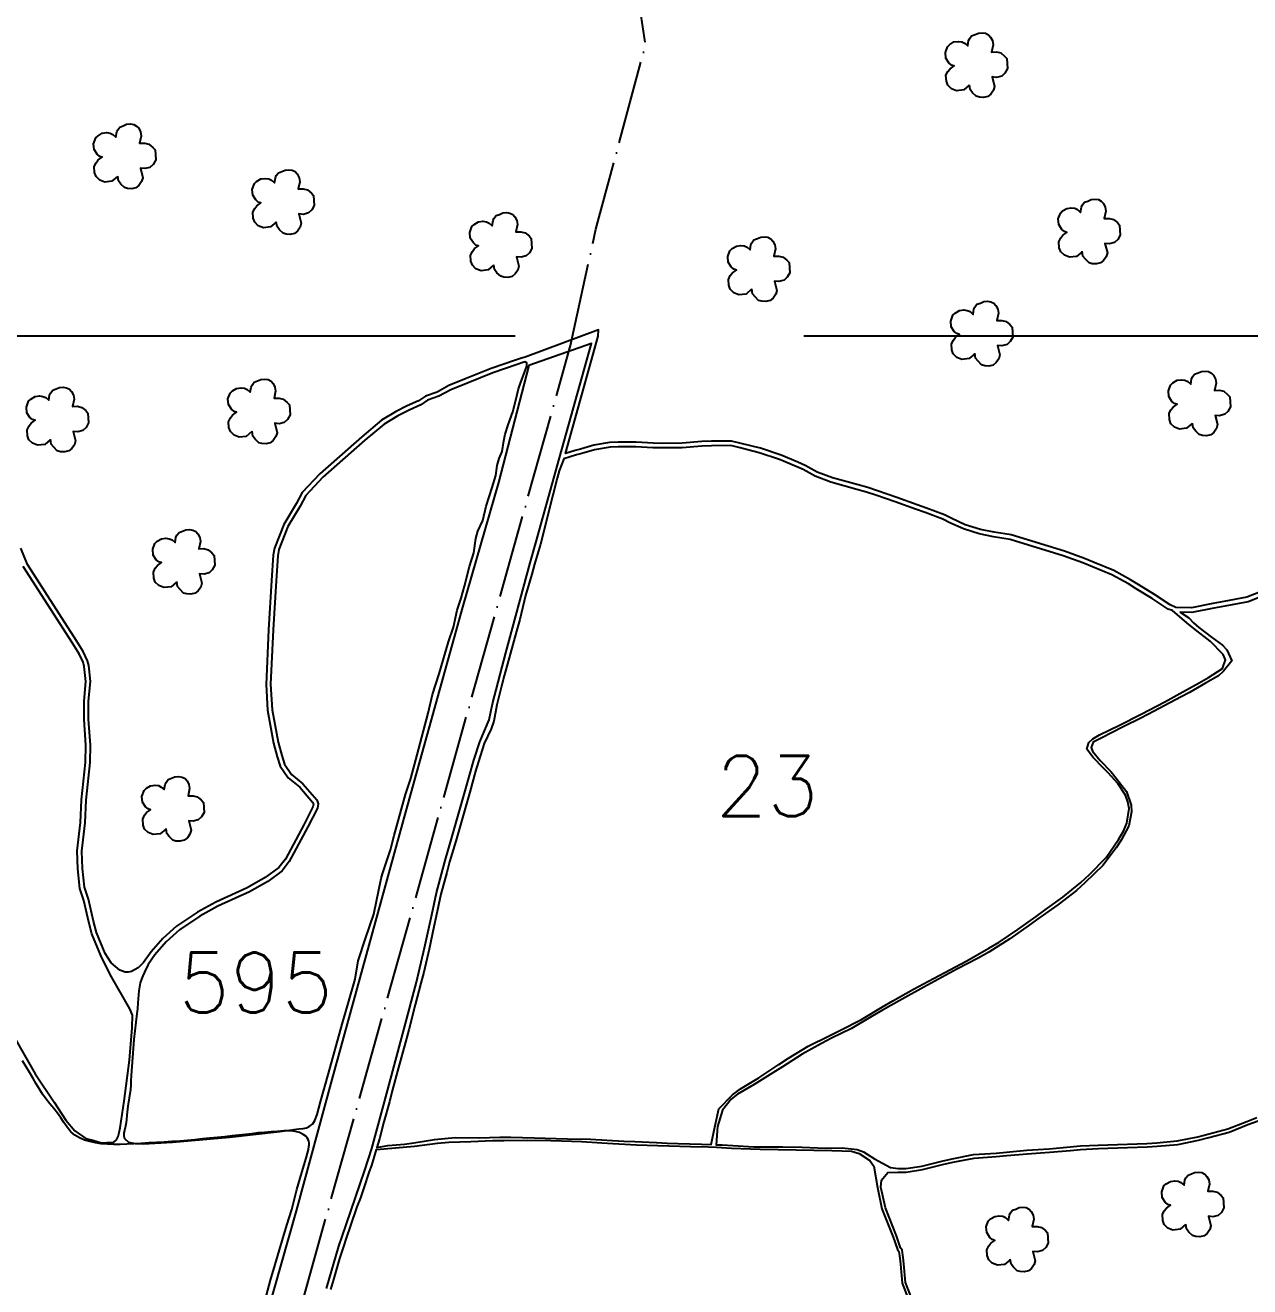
# Model space of a CAD drawing. Extents: x 725464 to 749663, y 7823017 to 7831417.
# Drawn here: x 732908 to 733966, y 7827178 to 7828268 of the extents above; entities that cross this region are included whole.
import ezdxf

# ---------------------------------------------------------------- set-up
doc = ezdxf.new("R2010")
doc.units = 0
doc.header["$MEASUREMENT"] = 0
for name, pattern in [('ACAD_ISO04W100', [30, 24, -3, 0, -3]), ('CONTINUO', [0]), ('LIN0', [0])]:
    doc.linetypes.add(name, pattern=pattern)
doc.layers.add('0114000011', color=1, linetype='Continuous', lineweight=25)
for name, color, linetype in [('0114000011013', 5, 'Continuous'), ('0114000011022', 5, 'Continuous'), ('0114000011023', 5, 'Continuous'), ('0114000011024', 5, 'Continuous'), ('0114000011594', 5, 'Continuous'), ('0114000011595', 5, 'Continuous'), ('MALHA', 8, 'LIN0'), ('REDE_DE_LUZ', 6, 'Continuous'), ('SIMBOLO ARVORE', 118, 'Continuous'), ('TEXTO_NUN_TAL', 7, 'Continuous')]:
    doc.layers.add(name, color=color, linetype=linetype)
doc.styles.add('SIMPLEX', font='simplex', dxfattribs={"height": 0.2})

msp = doc.modelspace()

# ---------------------------------------------------------------- linework, layer by layer
at = {"layer": '0114000011'}
for points in [[(733983.4, 7827781.8), (733963.5, 7827774.1), (733943.6, 7827770.5), (733934, 7827768.6), (733915.6, 7827765), (733902.1, 7827765.3), (733902.1, 7827765.3), (733897.1, 7827767.5), (733883.6, 7827776.4), (733870, 7827784.9), (733863, 7827789), (733848.5, 7827797.1), (733831.5, 7827804.2), (733823, 7827807.6), (733805.9, 7827813.8), (733759.7, 7827827.9), (733745.1, 7827830.2), (733733.2, 7827832.6), (733720, 7827836.8), (733708.4, 7827842.1), (733702.2, 7827845.2), (733686.7, 7827851), (733678.5, 7827854.1), (733661, 7827860.4), (733644.2, 7827866.1), (733635.8, 7827868.8), (733627.4, 7827871.2), (733605.2, 7827877.4), (733592.2, 7827882.2), (733581.8, 7827887.9), (733575.5, 7827890.9), (733561, 7827896.9), (733543.2, 7827902.8), (733526.4, 7827907.1), (733518, 7827909.1), (733500.8, 7827909), (733492.3, 7827908.6), (733475.3, 7827907.2), (733458.2, 7827907.1), (733450.3, 7827907.3), (733435.6, 7827908.2), (733420, 7827908.2), (733412.7, 7827907.7), (733399, 7827905.5), (733387.6, 7827902.2), (733382.9, 7827900.9), (733374.5, 7827898.3), (733402.9, 7827999.7), (733403.2, 7828005.1), (733339.8, 7827981.5), (733336.6, 7827980.7), (733331.4, 7827979), (733310.4, 7827971.7), (733288.9, 7827963.1), (733273.9, 7827957), (733263.6, 7827951.4), (733253.5, 7827948), (733247.6, 7827943.8), (733237.8, 7827939.5), (733227.7, 7827934.4), (733215.6, 7827927), (733198.6, 7827912.7), (733162.2, 7827880.7), (733147, 7827864.5), (733141.9, 7827854.9), (733131.1, 7827836.9), (733123.1, 7827816.4), (733122, 7827810.5), (733120.5, 7827788.5), (733118, 7827746), (733115.8, 7827698.8), (733117.2, 7827676.4), (733122.4, 7827648), (733125.5, 7827636.3), (733128, 7827628), (733134.8, 7827618.1), (733144.9, 7827609.9), (733156.1, 7827597.1), (733156.7, 7827595.3), (733156.3, 7827593.1), (733148.4, 7827577.5), (733132.5, 7827547.8), (733127, 7827540.5), (733115.1, 7827531.8), (733099.6, 7827523.1), (733072.4, 7827510.6), (733056.5, 7827501.9), (733038.5, 7827489.8), (733026.7, 7827479.1), (733016.4, 7827467.6), (733009.8, 7827458.5), (733005.2, 7827453.9), (732999.5, 7827450.7), (732996.6, 7827450.2), (732994.1, 7827450.2), (732989.6, 7827451.8), (732982.1, 7827458.2), (732976.8, 7827466.2), (732969.2, 7827484.5), (732966.7, 7827494.2), (732962.3, 7827513.2), (732958.8, 7827523.4), (732957.1, 7827539.8), (732956.5, 7827554.7), (732959.5, 7827579.1), (732960.3, 7827598.8), (732963.8, 7827631.2), (732964.1, 7827646.3), (732962.5, 7827668.7), (732962.5, 7827684.2), (732964.2, 7827701.4), (732962.6, 7827715), (732961.6, 7827719.2), (732957.9, 7827727.1), (732952, 7827736.4), (732909.6, 7827802.4), (732904, 7827816.4)], [(733673.5, 7827168.7), (733668.5, 7827182), (733667.1, 7827197.9), (733666.5, 7827203.4), (733665.5, 7827209.7), (733664.1, 7827211.7), (733660.6, 7827222.3), (733651, 7827246.5), (733647.2, 7827264.3), (733647.7, 7827270.4), (733653.2, 7827277), (733661.9, 7827277.3), (733669, 7827277.3), (733683.2, 7827279.4), (733700.5, 7827283.9), (733709.4, 7827285.9), (733727.7, 7827289.4), (733746.9, 7827290.8), (733756.1, 7827291.6), (733773.6, 7827293.2), (733792.8, 7827294.4), (733810.9, 7827296), (733819.8, 7827296.9), (733835.2, 7827297.6), (733843.3, 7827297.9), (733877.2, 7827299.1), (733885.9, 7827299.7), (733903.8, 7827301.2), (733921.6, 7827305), (733930.5, 7827307.1), (733948.1, 7827311.9), (733964.4, 7827318.3), (733973.2, 7827321.7)]]:
    msp.add_lwpolyline(points, dxfattribs=at)
at = {"layer": '0114000011013'}
msp.add_lwpolyline([(733116.2, 7827170.8), (733119.8, 7827184), (733123.6, 7827197.4), (733129.8, 7827217.8), (733133.9, 7827231.4), (733138.1, 7827244.9), (733142.5, 7827262.2), (733146.7, 7827277), (733150.5, 7827289.3), (733151.6, 7827293.6), (733152.4, 7827296.8), (733152.8, 7827299.3), (733153.1, 7827300.9), (733153.1, 7827302.4), (733152.9, 7827304), (733152.3, 7827305.5), (733151.4, 7827306.9), (733150.1, 7827308.3), (733147.9, 7827309.9), (733144.8, 7827311.4), (733141.1, 7827312.5), (733136.9, 7827313), (733131.6, 7827312.9), (733125.8, 7827312.5), (733120.1, 7827312.1), (733114.5, 7827311.5), (733109.1, 7827311.1), (733103.6, 7827310.4), (733098, 7827309.9), (733092.4, 7827309.3), (733086.4, 7827308.6), (733080.2, 7827307.9), (733073.8, 7827307.3), (733067.3, 7827306.7), (733060.8, 7827306), (733054.3, 7827305.2), (733047.8, 7827304.6), (733041.3, 7827304.1), (733034.7, 7827303.7), (733027.9, 7827303.2), (733021.2, 7827302.8), (733014.5, 7827302.5), (733008, 7827302), (733001.7, 7827301.6), (732995.6, 7827301.4), (732989.7, 7827301.1), (732984.1, 7827301.1), (732978.8, 7827301.4), (732973.4, 7827301.8), (732968.3, 7827302.7), (732963.6, 7827303.7), (732959, 7827305), (732954.6, 7827306.9), (732950.7, 7827309.3), (732947.1, 7827312.2), (732943.9, 7827316), (732941, 7827320.2), (732938.4, 7827324.2), (732935.7, 7827328.2), (732932.5, 7827332.2), (732929, 7827336.2), (732925.7, 7827340.4), (732922.7, 7827344.7), (732919.9, 7827349.1), (732917.1, 7827353.5), (732914.5, 7827358.3), (732911.6, 7827363.2), (732908.5, 7827368.2), (732905.4, 7827373.4)], dxfattribs=at)
at = {"layer": '0114000011022', "flags": 128}
msp.add_lwpolyline([(733984.9, 7827778.1), (733964.6, 7827770.2), (733944.4, 7827766.5), (733934.8, 7827764.7), (733916, 7827761), (733905.9, 7827761.2), (733913.4, 7827756.2), (733917.3, 7827752), (733922, 7827747.9), (733932.8, 7827739.7), (733942.5, 7827732.7), (733946, 7827728.6), (733950.4, 7827719.2), (733943.3, 7827710.2), (733938.8, 7827706.3), (733927.8, 7827699.7), (733913.9, 7827691.8), (733906.6, 7827687.9), (733877.8, 7827672.8), (733871.1, 7827669.3), (733857.7, 7827662.6), (733845.3, 7827656.3), (733839.9, 7827653.5), (733830.5, 7827648.9), (733828.8, 7827644.1), (733830.1, 7827641), (733836.7, 7827633.1), (733846.1, 7827623.2), (733850.6, 7827617.8), (733859.4, 7827606.1), (733863.3, 7827594.5), (733863.7, 7827588.6), (733861.5, 7827576.6), (733854.9, 7827564.2), (733850.4, 7827557.4), (733839, 7827542.3), (733823.8, 7827527.6), (733816.1, 7827520.8), (733800.2, 7827508.4), (733783.6, 7827496.7), (733775.3, 7827490.8), (733758.7, 7827478.9), (733740.3, 7827467.4), (733731.1, 7827462.1), (733712.8, 7827452.6), (733693.7, 7827442.4), (733684.2, 7827437.2), (733665.5, 7827426.7), (733648.5, 7827417.1), (733639.7, 7827412), (733621.9, 7827401.4), (733604.4, 7827392.9), (733595.8, 7827388.4), (733579.1, 7827379.1), (733562.1, 7827368.2), (733553.8, 7827363), (733537.6, 7827353), (733523.3, 7827344.6), (733517.9, 7827340.2), (733510.3, 7827330.9), (733506.1, 7827316.7), (733504.7, 7827301), (733510, 7827300.8), (733519.1, 7827300.4), (733537.5, 7827299.2), (733554.1, 7827299.2), (733562.4, 7827299.1), (733579, 7827298.7), (733592.7, 7827298.2), (733599.6, 7827298.1), (733613.6, 7827298.2), (733626.6, 7827296.8), (733632.2, 7827294.9), (733641.6, 7827288.8), (733655.6, 7827281.3), (733662.1, 7827280.3), (733668.8, 7827280.3), (733682.6, 7827282.3), (733699.8, 7827286.8), (733708.8, 7827288.9), (733727.3, 7827292.4), (733746.7, 7827293.8), (733755.8, 7827294.6), (733773.4, 7827296.2), (733792.6, 7827297.4), (733810.7, 7827299), (733819.6, 7827299.9), (733835, 7827300.6), (733843.2, 7827300.9), (733877, 7827302.1), (733885.6, 7827302.6), (733903.3, 7827304.2), (733921, 7827307.9), (733929.7, 7827310), (733947.1, 7827314.8), (733963.3, 7827321.1), (733972.1, 7827324.5)], dxfattribs=at)
at = {"layer": '0114000011023'}
msp.add_lwpolyline([(733384.2, 7827897.1), (733373.2, 7827893.7), (733369.2, 7827883.2), (733367.3, 7827876.9), (733363.7, 7827862.3), (733353, 7827820), (733347.9, 7827802.8), (733345.4, 7827793.9), (733340.1, 7827775.5), (733335, 7827755), (733332.3, 7827744.9), (733326.9, 7827725), (733321.5, 7827706.2), (733319.2, 7827697.3), (733315.4, 7827681), (733312.6, 7827666.9), (733310.4, 7827660.3), (733304.3, 7827647.7), (733299.4, 7827632.2), (733296.9, 7827623.8), (733291.8, 7827605.7), (733279.8, 7827563.2), (733274.5, 7827545.4), (733272, 7827536.3), (733266.9, 7827517.5), (733262.9, 7827498.6), (733260.9, 7827489.2), (733256.7, 7827470.1), (733252.1, 7827450.2), (733249.6, 7827440.5), (733244.6, 7827421.8), (733239.1, 7827400.3), (733236.2, 7827389.5), (733230.2, 7827367.8), (733224.9, 7827347.5), (733222.4, 7827338.1), (733217.5, 7827320.8), (733213.9, 7827306.1), (733211.7, 7827298.6), (733221.2, 7827300.2), (733235.5, 7827301.4), (733243.6, 7827302.5), (733261.5, 7827305.5), (733279.2, 7827307.2), (733299.9, 7827306.9), (733317.8, 7827307.4), (733327.3, 7827307.4), (733347.6, 7827306.9), (733366.5, 7827306.4), (733376.2, 7827306.1), (733396.1, 7827305.7), (733415.3, 7827304.6), (733424.9, 7827304.1), (733434.4, 7827303.8), (733453.2, 7827302.9), (733462.5, 7827302.4), (733472.1, 7827302), (733492, 7827301.5), (733500.6, 7827301.2), (733503.9, 7827317.6), (733507.1, 7827332), (733519, 7827344), (733525.9, 7827349.3), (733541.6, 7827358.8), (733558.9, 7827370.4), (733567.4, 7827375.9), (733584.2, 7827386.1), (733602.6, 7827395.2), (733611.8, 7827399.8), (733630.3, 7827409.3), (733648.5, 7827420), (733657.5, 7827425.2), (733675.2, 7827435.4), (733692.5, 7827444.6), (733721.4, 7827460), (733740.5, 7827470.7), (733749.3, 7827476.1), (733765.5, 7827486.9), (733781.3, 7827498.3), (733789.1, 7827503.9), (733804.5, 7827514.9), (733820, 7827527.7), (733827.5, 7827534.6), (733841.8, 7827549.1), (733852.5, 7827564.7), (733856.7, 7827572), (733859.6, 7827578.8), (733861.6, 7827591.5), (733860.6, 7827597.4), (733858.5, 7827603), (733851.8, 7827613.2), (733843.6, 7827622.3), (733839.3, 7827626.7), (733830.6, 7827635.6), (733825.1, 7827642.9), (733826.8, 7827648.5), (733830.2, 7827651.7), (733836.2, 7827655.3), (733853.4, 7827663.6), (733872.2, 7827673), (733892.5, 7827683.8), (733902.9, 7827689.4), (733922.3, 7827700.1), (733930.2, 7827704.7), (733942.3, 7827712.6), (733945, 7827719.9), (733942.9, 7827724.7), (733931.7, 7827736.2), (733917.7, 7827747.2), (733911.5, 7827752.1), (733899.2, 7827762.5), (733895.3, 7827763.9), (733881.5, 7827773), (733867.9, 7827781.5), (733861, 7827785.6), (733846.8, 7827793.5), (733830, 7827800.5), (733821.6, 7827803.8), (733804.6, 7827810), (733758.8, 7827824), (733744.4, 7827826.3), (733732.2, 7827828.8), (733718.6, 7827833.1), (733706.7, 7827838.5), (733700.6, 7827841.5), (733685.3, 7827847.3), (733677.1, 7827850.3), (733659.6, 7827856.6), (733642.9, 7827862.3), (733634.6, 7827864.9), (733626.3, 7827867.3), (733604, 7827873.6), (733590.5, 7827878.6), (733580, 7827884.4), (733573.9, 7827887.2), (733559.6, 7827893.2), (733542.1, 7827899), (733525.5, 7827903.3), (733517.6, 7827905.1), (733500.9, 7827905), (733492.5, 7827904.6), (733475.4, 7827903.2), (733458.1, 7827903.1), (733450.1, 7827903.3), (733435.4, 7827904.2), (733420.1, 7827904.2), (733413.1, 7827903.7), (733399.8, 7827901.6), (733388.6, 7827898.4), (733385.4, 7827897.6)], close=True, dxfattribs=at)
at = {"layer": '0114000011024', "flags": 128}
msp.add_lwpolyline([(733171.8, 7827175.7), (733174.3, 7827184.6), (733179.7, 7827202.7), (733182.7, 7827212), (733185.7, 7827221.2), (733188.8, 7827230.3), (733194.7, 7827247.2), (733197.6, 7827255.1), (733200.2, 7827262.7), (733205.1, 7827277.7), (733207.2, 7827283), (733211.2, 7827296.7), (733244.2, 7827299.8), (733264, 7827302.3), (733273.7, 7827303.1), (733292.8, 7827303.7), (733311.5, 7827304.5), (733321.3, 7827304.7), (733341.5, 7827304.9), (733361.8, 7827304.5), (733371.1, 7827304.2), (733388.4, 7827303.7), (733406, 7827302.5), (733415.6, 7827301.9), (733436.1, 7827301), (733454.4, 7827300.3), (733463.8, 7827300), (733482.7, 7827299.4), (733498.1, 7827299.2), (733505.2, 7827298.9), (733518, 7827298.1), (733534.6, 7827297.3), (733542.7, 7827297), (733558.5, 7827296.7), (733604.7, 7827295.9), (733621.9, 7827295.3), (733628.5, 7827293.5), (733637.7, 7827287.2), (733641.2, 7827282.3), (733644.2, 7827264), (733648.1, 7827245.6), (733657.8, 7827221.2), (733661.4, 7827210.4), (733662.6, 7827208.6), (733663.5, 7827203), (733664.1, 7827197.6), (733665.6, 7827181.3), (733670.7, 7827167.7)], dxfattribs=at)
at = {"layer": '0114000011594'}
msp.add_lwpolyline([(732888.3, 7827411.1), (732916.4, 7827362.2), (732932.7, 7827337.6), (732942.7, 7827322.2), (732950.5, 7827313.1), (732960.2, 7827306.3), (732966, 7827304.8), (732973.5, 7827302.7), (732978.1, 7827302.8), (732984.4, 7827303.3), (732986.7, 7827305.2), (732988, 7827308), (732988.9, 7827311.6), (732989.8, 7827315.6), (732993.1, 7827338.6), (732997.8, 7827374), (733000.2, 7827402), (733000.5, 7827412.8), (732998.2, 7827418.4), (732981.1, 7827448.2), (732973.1, 7827464.5), (732965.4, 7827483.3), (732962.8, 7827493.2), (732958.4, 7827512.1), (732954.9, 7827522.5), (732953.1, 7827539.5), (732952.5, 7827554.9), (732955.5, 7827579.4), (732956.3, 7827599.1), (732959.8, 7827631.4), (732960.1, 7827646.2), (732958.5, 7827668.5), (732958.5, 7827684.4), (732960.2, 7827701.4), (732958.6, 7827714.3), (732957.8, 7827717.9), (732954.4, 7827725.2), (732948.7, 7827734.3), (732906, 7827800.6)], dxfattribs=at)
at = {"layer": '0114000011595'}
msp.add_lwpolyline([(732993.8, 7827314.5), (732993, 7827311.1), (732992.9, 7827308.6), (732993.5, 7827306.3), (732996.9, 7827303.2), (732999.8, 7827302.7), (733002.7, 7827302.1), (733009.7, 7827301.6), (733035.1, 7827303.2), (733084.3, 7827307.4), (733127.6, 7827312.3), (733140.2, 7827314.1), (733144.2, 7827314.6), (733147.9, 7827314.9), (733150.7, 7827315.5), (733153, 7827316.8), (733156.3, 7827319), (733158.1, 7827321.8), (733160, 7827327), (733162.8, 7827338), (733169.8, 7827362.6), (733181.5, 7827405.1), (733186.7, 7827423.1), (733192.9, 7827443.9), (733195.5, 7827460), (733201.8, 7827479.3), (733209, 7827500.1), (733215.2, 7827531), (733216.4, 7827535.1), (733223.4, 7827555.9), (733226.6, 7827568.3), (733236.2, 7827603.5), (733240.8, 7827617.4), (733246.4, 7827638), (733255.9, 7827673.9), (733259.6, 7827690), (733265.5, 7827707.8), (733270.9, 7827726.6), (733273.4, 7827735.5), (733277.7, 7827748.3), (733281, 7827762.9), (733284.3, 7827773.4), (733287.3, 7827783.6), (733291.7, 7827800.6), (733295.5, 7827812.4), (733297.1, 7827824.8), (733298.7, 7827831.3), (733303.3, 7827840.4), (733305.9, 7827852.8), (733311.2, 7827868.9), (733314.5, 7827879.4), (733315.5, 7827887.9), (733317.2, 7827894), (733319.9, 7827900.1), (733321.3, 7827909.3), (733322.6, 7827915), (733325, 7827923.1), (733329.1, 7827934.3), (733331.6, 7827944.3), (733333.9, 7827954.3), (733335.6, 7827959.2), (733341.1, 7827973.9), (733341.1, 7827976.8), (733339.6, 7827977.4), (733337.7, 7827976.9), (733332.7, 7827975.2), (733311.8, 7827968), (733290.4, 7827959.4), (733275.6, 7827953.3), (733265.2, 7827947.8), (733255.4, 7827944.4), (733249.6, 7827940.3), (733239.5, 7827935.9), (733229.7, 7827930.9), (733218, 7827923.7), (733201.2, 7827909.7), (733165, 7827877.8), (733150.3, 7827862.1), (733145.4, 7827852.9), (733134.7, 7827835.2), (733127, 7827815.3), (733125.9, 7827810), (733124.5, 7827788.2), (733121.9, 7827745.8), (733119.8, 7827698.9), (733121.2, 7827676.9), (733126.3, 7827648.9), (733129.4, 7827637.4), (733131.7, 7827629.7), (733137.7, 7827620.8), (733147.7, 7827612.8), (733159.6, 7827599.1), (733160.8, 7827595.7), (733160.2, 7827591.9), (733151.9, 7827575.7), (733135.8, 7827545.7), (733129.8, 7827537.6), (733117.3, 7827528.4), (733101.4, 7827519.5), (733074.2, 7827507.1), (733058.6, 7827498.5), (733040.9, 7827486.6), (733029.5, 7827476.3), (733019.6, 7827465.1), (733014, 7827456.7), (733010.7, 7827450), (733009.4, 7827446.9), (733008.1, 7827444), (733007, 7827440.9), (733005.8, 7827434), (733005.1, 7827423.5), (733004.6, 7827418.5), (733004.2, 7827414.5), (733001.7, 7827391.8), (732999.2, 7827360.7), (732998.9, 7827356.2), (732998.9, 7827352.5), (732998.8, 7827348.7), (732997.6, 7827341.4), (732996.4, 7827334.4), (732995.6, 7827326.5), (732995.2, 7827322.4), (732994.7, 7827318.3)], close=True, dxfattribs=at)
at = {"layer": 'MALHA', "color": 8}
for p, q in [((732835, 7828000), (733331.2, 7828000)), ((733580.5, 7828000), (734068.9, 7828000))]:
    msp.add_line(p, q, dxfattribs=at)
at = {"layer": 'REDE_DE_LUZ', "linetype": 'ACAD_ISO04W100', "ltscale": 3, "flags": 128}
for points in [[(733378.9, 7827991.7), (733400.9, 7828092.1), (733443.9, 7828251.8), (733417.8, 7828418), (733392.7, 7828577.7), (733288.8, 7829250.8)], [(733050.6, 7826820.3), (733378.9, 7827991.7)]]:
    msp.add_lwpolyline(points, dxfattribs=at)
at = {"layer": 'REDE_DE_LUZ'}
msp.add_lwpolyline([(733168, 7827176.8), (733178.8, 7827213.2), (733185, 7827231.6), (733201.3, 7827279), (733207.3, 7827297.8), (733221.1, 7827348.6), (733235.3, 7827401.3), (733245.8, 7827441.5), (733252.8, 7827471), (733259, 7827499.5), (733263, 7827518.5), (733270.7, 7827546.5), (733275.9, 7827564.4), (733287.9, 7827606.7), (733295.5, 7827633.4), (733300.5, 7827649.1), (733308.7, 7827668.1), (733311.5, 7827681.9), (733323, 7827726.1), (733344.1, 7827803.9), (733349.1, 7827821.1), (733369.4, 7827894.7), (733397, 7827993.3), (733342.9, 7827974.3), (733316.7, 7827873.2), (733285.6, 7827765.5), (733236.6, 7827589.5), (733172.6, 7827357.4), (733141.9, 7827243.8), (733096.7, 7827084.4)], dxfattribs=at)
at = {"layer": 'SIMBOLO ARVORE', "linetype": 'CONTINUO'}
for points in [[(733723.5, 7828216.5, 0), (733718.7, 7828212.5, 0), (733712.5, 7828211.8, 0), (733708.2, 7828213.5, 0), (733705.1, 7828216.5, 0), (733703.8, 7828220, 0), (733703.4, 7828225.2, 0), (733705.1, 7828228.4, 0), (733706.9, 7828230.9, 0), (733710.4, 7828233.3, 0), (733708.2, 7828234, 0), (733705.9, 7828235.8, 0), (733703.3, 7828239.9, 0), (733702.9, 7828244.8, 0), (733704.7, 7828249.9, 0), (733706.7, 7828251.8, 0), (733710.3, 7828254, 0), (733714.1, 7828254.5, 0), (733717.2, 7828254, 0), (733719.5, 7828252.9, 0), (733722.2, 7828250.6, 0), (733723, 7828255.1, 0), (733723.6, 7828256.8, 0), (733725.6, 7828259.3, 0), (733728.5, 7828260.4, 0), (733731.4, 7828261.7, 0), (733734.6, 7828262, 0), (733737.6, 7828261.5, 0), (733740.1, 7828260.2, 0), (733741.9, 7828258.2, 0), (733743.5, 7828255.1, 0), (733744.1, 7828251.6, 0), (733742.7, 7828245.3, 0), (733747, 7828245.4, 0), (733750.7, 7828244.5, 0), (733754.1, 7828241.8, 0), (733756, 7828239.6, 0), (733756.5, 7828231, 0), (733754.4, 7828227.1, 0), (733751.6, 7828224.5, 0), (733747.2, 7828223.4, 0), (733743.3, 7828223.7, 0), (733745.4, 7828215.6, 0), (733744.4, 7828212.2, 0), (733742.1, 7828208.9, 0), (733739.5, 7828206.9, 0), (733735.9, 7828206, 0), (733732.3, 7828206.2, 0), (733729.5, 7828207, 0), (733726.4, 7828210, 0), (733724.3, 7828212.8, 0), (733723.7, 7828217, 0)], [(732987.5, 7828137.6, 0), (732982.6, 7828133.6, 0), (732976.5, 7828132.9, 0), (732972.1, 7828134.6, 0), (732969, 7828137.6, 0), (732967.7, 7828141.1, 0), (732967.4, 7828146.3, 0), (732969, 7828149.6, 0), (732970.8, 7828152, 0), (732974.3, 7828154.4, 0), (732972.1, 7828155.1, 0), (732969.9, 7828156.9, 0), (732967.3, 7828161, 0), (732966.8, 7828165.9, 0), (732968.7, 7828171, 0), (732970.7, 7828172.9, 0), (732974.3, 7828175.1, 0), (732978.1, 7828175.6, 0), (732981.1, 7828175.1, 0), (732983.5, 7828174, 0), (732986.1, 7828171.7, 0), (732986.9, 7828176.2, 0), (732987.6, 7828177.9, 0), (732989.5, 7828180.4, 0), (732992.4, 7828181.5, 0), (732995.3, 7828182.8, 0), (732998.5, 7828183.1, 0), (733001.5, 7828182.6, 0), (733004, 7828181.3, 0), (733005.8, 7828179.4, 0), (733007.4, 7828176.2, 0), (733008, 7828172.7, 0), (733006.6, 7828166.4, 0), (733011, 7828166.5, 0), (733014.6, 7828165.6, 0), (733018, 7828162.9, 0), (733019.9, 7828160.7, 0), (733020.5, 7828152.1, 0), (733018.3, 7828148.2, 0), (733015.5, 7828145.6, 0), (733011.1, 7828144.5, 0), (733007.2, 7828144.8, 0), (733009.3, 7828136.7, 0), (733008.3, 7828133.3, 0), (733006, 7828130, 0), (733003.4, 7828128, 0), (732999.8, 7828127.1, 0), (732996.2, 7828127.3, 0), (732993.5, 7828128.1, 0), (732990.4, 7828131.1, 0), (732988.3, 7828133.9, 0), (732987.6, 7828138.1, 0)], [(733124.5, 7828098.2, 0), (733119.6, 7828094.1, 0), (733113.5, 7828093.4, 0), (733109.1, 7828095.1, 0), (733106, 7828098.2, 0), (733104.7, 7828101.7, 0), (733104.4, 7828106.8, 0), (733106, 7828110.1, 0), (733107.8, 7828112.5, 0), (733111.3, 7828114.9, 0), (733109.1, 7828115.6, 0), (733106.9, 7828117.5, 0), (733104.3, 7828121.6, 0), (733103.8, 7828126.5, 0), (733105.7, 7828131.6, 0), (733107.7, 7828133.4, 0), (733111.3, 7828135.6, 0), (733115.1, 7828136.1, 0), (733118.1, 7828135.7, 0), (733120.5, 7828134.6, 0), (733123.1, 7828132.2, 0), (733123.9, 7828136.7, 0), (733124.6, 7828138.5, 0), (733126.5, 7828141, 0), (733129.4, 7828142.1, 0), (733132.3, 7828143.3, 0), (733135.5, 7828143.6, 0), (733138.5, 7828143.2, 0), (733141, 7828141.9, 0), (733142.8, 7828139.9, 0), (733144.4, 7828136.7, 0), (733145, 7828133.2, 0), (733143.6, 7828127, 0), (733148, 7828127, 0), (733151.6, 7828126.1, 0), (733155, 7828123.4, 0), (733156.9, 7828121.3, 0), (733157.4, 7828112.6, 0), (733155.3, 7828108.8, 0), (733152.5, 7828106.2, 0), (733148.1, 7828105, 0), (733144.2, 7828105.4, 0), (733146.3, 7828097.3, 0), (733145.3, 7828093.9, 0), (733143, 7828090.6, 0), (733140.4, 7828088.5, 0), (733136.8, 7828087.6, 0), (733133.2, 7828087.9, 0), (733130.5, 7828088.6, 0), (733127.4, 7828091.7, 0), (733125.3, 7828094.4, 0), (733124.6, 7828098.6, 0)], [(733821.1, 7828072.7, 0), (733816.2, 7828068.6, 0), (733810.1, 7828067.9, 0), (733805.7, 7828069.6, 0), (733802.6, 7828072.7, 0), (733801.3, 7828076.2, 0), (733801, 7828081.3, 0), (733802.6, 7828084.6, 0), (733804.4, 7828087, 0), (733807.9, 7828089.4, 0), (733805.7, 7828090.1, 0), (733803.5, 7828091.9, 0), (733800.9, 7828096.1, 0), (733800.4, 7828101, 0), (733802.3, 7828106.1, 0), (733804.2, 7828107.9, 0), (733807.9, 7828110.1, 0), (733811.6, 7828110.6, 0), (733814.7, 7828110.2, 0), (733817.1, 7828109.1, 0), (733819.7, 7828106.7, 0), (733820.5, 7828111.2, 0), (733821.1, 7828113, 0), (733823.1, 7828115.5, 0), (733826, 7828116.5, 0), (733828.9, 7828117.8, 0), (733832.1, 7828118.1, 0), (733835.1, 7828117.7, 0), (733837.6, 7828116.4, 0), (733839.4, 7828114.4, 0), (733841, 7828111.2, 0), (733841.6, 7828107.7, 0), (733840.2, 7828101.4, 0), (733844.6, 7828101.5, 0), (733848.2, 7828100.6, 0), (733851.6, 7828097.9, 0), (733853.5, 7828095.7, 0), (733854, 7828087.1, 0), (733851.9, 7828083.2, 0), (733849.1, 7828080.7, 0), (733844.7, 7828079.5, 0), (733840.8, 7828079.8, 0), (733842.9, 7828071.8, 0), (733841.9, 7828068.3, 0), (733839.6, 7828065.1, 0), (733837, 7828063, 0), (733833.4, 7828062.1, 0), (733829.8, 7828062.3, 0), (733827.1, 7828063.1, 0), (733824, 7828066.2, 0), (733821.8, 7828068.9, 0), (733821.2, 7828073.1, 0)], [(733312.5, 7828061.1, 0), (733307.7, 7828057, 0), (733301.6, 7828056.3, 0), (733297.2, 7828058, 0), (733294.1, 7828061.1, 0), (733292.8, 7828064.5, 0), (733292.4, 7828069.7, 0), (733294.1, 7828073, 0), (733295.9, 7828075.4, 0), (733299.4, 7828077.8, 0), (733297.2, 7828078.5, 0), (733295, 7828080.3, 0), (733292.3, 7828084.4, 0), (733291.9, 7828089.3, 0), (733293.8, 7828094.4, 0), (733295.7, 7828096.3, 0), (733299.3, 7828098.5, 0), (733303.1, 7828099, 0), (733306.2, 7828098.6, 0), (733308.6, 7828097.4, 0), (733311.2, 7828095.1, 0), (733312, 7828099.6, 0), (733312.6, 7828101.4, 0), (733314.6, 7828103.9, 0), (733317.5, 7828104.9, 0), (733320.4, 7828106.2, 0), (733323.6, 7828106.5, 0), (733326.6, 7828106.1, 0), (733329.1, 7828104.8, 0), (733330.9, 7828102.8, 0), (733332.5, 7828099.6, 0), (733333.1, 7828096.1, 0), (733331.7, 7828089.8, 0), (733336.1, 7828089.9, 0), (733339.7, 7828089, 0), (733343.1, 7828086.3, 0), (733345, 7828084.1, 0), (733345.5, 7828075.5, 0), (733343.4, 7828071.6, 0), (733340.6, 7828069.1, 0), (733336.2, 7828067.9, 0), (733332.3, 7828068.2, 0), (733334.4, 7828060.2, 0), (733333.4, 7828056.7, 0), (733331.1, 7828053.5, 0), (733328.5, 7828051.4, 0), (733324.9, 7828050.5, 0), (733321.3, 7828050.7, 0), (733318.6, 7828051.5, 0), (733315.4, 7828054.6, 0), (733313.3, 7828057.3, 0), (733312.7, 7828061.5, 0)], [(733535.4, 7828040.2, 0), (733530.6, 7828036.1, 0), (733524.5, 7828035.4, 0), (733520.1, 7828037.1, 0), (733517, 7828040.2, 0), (733515.7, 7828043.7, 0), (733515.4, 7828048.8, 0), (733517, 7828052.1, 0), (733518.8, 7828054.5, 0), (733522.3, 7828056.9, 0), (733520.1, 7828057.6, 0), (733517.9, 7828059.5, 0), (733515.3, 7828063.6, 0), (733514.8, 7828068.5, 0), (733516.7, 7828073.6, 0), (733518.6, 7828075.4, 0), (733522.3, 7828077.6, 0), (733526, 7828078.1, 0), (733529.1, 7828077.7, 0), (733531.5, 7828076.6, 0), (733534.1, 7828074.2, 0), (733534.9, 7828078.7, 0), (733535.5, 7828080.5, 0), (733537.5, 7828083, 0), (733540.4, 7828084, 0), (733543.3, 7828085.3, 0), (733546.5, 7828085.6, 0), (733549.5, 7828085.2, 0), (733552, 7828083.9, 0), (733553.8, 7828081.9, 0), (733555.4, 7828078.7, 0), (733556, 7828075.2, 0), (733554.6, 7828068.9, 0), (733559, 7828069, 0), (733562.6, 7828068.1, 0), (733566, 7828065.4, 0), (733567.9, 7828063.3, 0), (733568.4, 7828054.6, 0), (733566.3, 7828050.8, 0), (733563.5, 7828048.2, 0), (733559.1, 7828047, 0), (733555.2, 7828047.3, 0), (733557.3, 7828039.3, 0), (733556.3, 7828035.9, 0), (733554, 7828032.6, 0), (733551.4, 7828030.5, 0), (733547.8, 7828029.6, 0), (733544.2, 7828029.9, 0), (733541.5, 7828030.6, 0), (733538.4, 7828033.7, 0), (733536.2, 7828036.4, 0), (733535.6, 7828040.6, 0)], [(733728.2, 7827984.5, 0), (733723.3, 7827980.4, 0), (733717.2, 7827979.7, 0), (733712.8, 7827981.4, 0), (733709.7, 7827984.5, 0), (733708.4, 7827988, 0), (733708.1, 7827993.1, 0), (733709.8, 7827996.4, 0), (733711.5, 7827998.8, 0), (733715.1, 7828001.2, 0), (733712.8, 7828001.9, 0), (733710.6, 7828003.8, 0), (733708, 7828007.9, 0), (733707.5, 7828012.8, 0), (733709.4, 7828017.9, 0), (733711.4, 7828019.7, 0), (733715, 7828021.9, 0), (733718.8, 7828022.4, 0), (733721.8, 7828022, 0), (733724.2, 7828020.9, 0), (733726.8, 7828018.5, 0), (733727.6, 7828023, 0), (733728.3, 7828024.8, 0), (733730.2, 7828027.3, 0), (733733.2, 7828028.3, 0), (733736, 7828029.6, 0), (733739.2, 7828029.9, 0), (733742.2, 7828029.5, 0), (733744.7, 7828028.2, 0), (733746.5, 7828026.2, 0), (733748.1, 7828023, 0), (733748.8, 7828019.5, 0), (733747.3, 7828013.3, 0), (733751.7, 7828013.3, 0), (733755.3, 7828012.4, 0), (733758.7, 7828009.7, 0), (733760.6, 7828007.6, 0), (733761.2, 7827998.9, 0), (733759, 7827995.1, 0), (733756.2, 7827992.5, 0), (733751.8, 7827991.3, 0), (733747.9, 7827991.7, 0), (733750, 7827983.6, 0), (733749.1, 7827980.2, 0), (733746.7, 7827976.9, 0), (733744.2, 7827974.8, 0), (733740.5, 7827973.9, 0), (733736.9, 7827974.2, 0), (733734.2, 7827974.9, 0), (733731.1, 7827978, 0), (733729, 7827980.7, 0), (733728.3, 7827984.9, 0)], [(733916.3, 7827924.2, 0), (733911.4, 7827920.1, 0), (733905.3, 7827919.4, 0), (733900.9, 7827921.1, 0), (733897.8, 7827924.1, 0), (733896.5, 7827927.6, 0), (733896.2, 7827932.8, 0), (733897.8, 7827936.1, 0), (733899.6, 7827938.5, 0), (733903.1, 7827940.9, 0), (733900.9, 7827941.6, 0), (733898.7, 7827943.4, 0), (733896.1, 7827947.5, 0), (733895.6, 7827952.4, 0), (733897.5, 7827957.5, 0), (733899.4, 7827959.4, 0), (733903.1, 7827961.6, 0), (733906.8, 7827962.1, 0), (733909.9, 7827961.6, 0), (733912.3, 7827960.5, 0), (733914.9, 7827958.2, 0), (733915.7, 7827962.7, 0), (733916.4, 7827964.5, 0), (733918.3, 7827966.9, 0), (733921.2, 7827968, 0), (733924.1, 7827969.3, 0), (733927.3, 7827969.6, 0), (733930.3, 7827969.1, 0), (733932.8, 7827967.8, 0), (733934.6, 7827965.9, 0), (733936.2, 7827962.7, 0), (733936.8, 7827959.2, 0), (733935.4, 7827952.9, 0), (733939.8, 7827953, 0), (733943.4, 7827952.1, 0), (733946.8, 7827949.4, 0), (733948.7, 7827947.2, 0), (733949.2, 7827938.6, 0), (733947.1, 7827934.7, 0), (733944.3, 7827932.2, 0), (733939.9, 7827931, 0), (733936, 7827931.3, 0), (733938.1, 7827923.3, 0), (733937.1, 7827919.8, 0), (733934.8, 7827916.5, 0), (733932.2, 7827914.5, 0), (733928.6, 7827913.6, 0), (733925, 7827913.8, 0), (733922.3, 7827914.6, 0), (733919.2, 7827917.6, 0), (733917, 7827920.4, 0), (733916.4, 7827924.6, 0)], [(733103.6, 7827917.2, 0), (733098.7, 7827913.1, 0), (733092.6, 7827912.4, 0), (733088.2, 7827914.1, 0), (733085.1, 7827917.2, 0), (733083.8, 7827920.7, 0), (733083.5, 7827925.8, 0), (733085.1, 7827929.1, 0), (733086.9, 7827931.5, 0), (733090.4, 7827933.9, 0), (733088.2, 7827934.6, 0), (733086, 7827936.5, 0), (733083.4, 7827940.6, 0), (733082.9, 7827945.5, 0), (733084.8, 7827950.6, 0), (733086.8, 7827952.4, 0), (733090.4, 7827954.6, 0), (733094.2, 7827955.1, 0), (733097.2, 7827954.7, 0), (733099.6, 7827953.6, 0), (733102.2, 7827951.2, 0), (733103, 7827955.7, 0), (733103.7, 7827957.5, 0), (733105.6, 7827960, 0), (733108.5, 7827961.1, 0), (733111.4, 7827962.3, 0), (733114.6, 7827962.6, 0), (733117.6, 7827962.2, 0), (733120.1, 7827960.9, 0), (733121.9, 7827958.9, 0), (733123.5, 7827955.7, 0), (733124.1, 7827952.2, 0), (733122.7, 7827946, 0), (733127.1, 7827946, 0), (733130.7, 7827945.2, 0), (733134.1, 7827942.4, 0), (733136, 7827940.3, 0), (733136.6, 7827931.6, 0), (733134.4, 7827927.8, 0), (733131.6, 7827925.2, 0), (733127.2, 7827924, 0), (733123.3, 7827924.4, 0), (733125.4, 7827916.3, 0), (733124.4, 7827912.9, 0), (733122.1, 7827909.6, 0), (733119.5, 7827907.5, 0), (733115.9, 7827906.6, 0), (733112.3, 7827906.9, 0), (733109.6, 7827907.6, 0), (733106.5, 7827910.7, 0), (733104.4, 7827913.4, 0), (733103.7, 7827917.6, 0)], [(732929.4, 7827910.2, 0), (732924.6, 7827906.2, 0), (732918.4, 7827905.5, 0), (732914.1, 7827907.2, 0), (732910.9, 7827910.2, 0), (732909.7, 7827913.7, 0), (732909.3, 7827918.9, 0), (732911, 7827922.1, 0), (732912.8, 7827924.6, 0), (732916.3, 7827927, 0), (732914, 7827927.7, 0), (732911.8, 7827929.5, 0), (732909.2, 7827933.6, 0), (732908.7, 7827938.5, 0), (732910.6, 7827943.6, 0), (732912.6, 7827945.4, 0), (732916.2, 7827947.6, 0), (732920, 7827948.2, 0), (732923, 7827947.7, 0), (732925.4, 7827946.6, 0), (732928.1, 7827944.3, 0), (732928.8, 7827948.8, 0), (732929.5, 7827950.5, 0), (732931.5, 7827953, 0), (732934.4, 7827954.1, 0), (732937.2, 7827955.4, 0), (732940.4, 7827955.7, 0), (732943.5, 7827955.2, 0), (732945.9, 7827953.9, 0), (732947.8, 7827951.9, 0), (732949.4, 7827948.8, 0), (732950, 7827945.3, 0), (732948.5, 7827939, 0), (732952.9, 7827939.1, 0), (732956.6, 7827938.2, 0), (732960, 7827935.5, 0), (732961.9, 7827933.3, 0), (732962.4, 7827924.7, 0), (732960.3, 7827920.8, 0), (732957.5, 7827918.2, 0), (732953.1, 7827917.1, 0), (732949.2, 7827917.4, 0), (732951.2, 7827909.3, 0), (732950.3, 7827905.9, 0), (732948, 7827902.6, 0), (732945.4, 7827900.6, 0), (732941.8, 7827899.7, 0), (732938.1, 7827899.9, 0), (732935.4, 7827900.7, 0), (732932.3, 7827903.7, 0), (732930.2, 7827906.5, 0), (732929.6, 7827910.6, 0)], [(733038.5, 7827787.2, 0), (733033.7, 7827783.2, 0), (733027.6, 7827782.5, 0), (733023.2, 7827784.2, 0), (733020.1, 7827787.2, 0), (733018.8, 7827790.7, 0), (733018.5, 7827795.9, 0), (733020.1, 7827799.2, 0), (733021.9, 7827801.6, 0), (733025.4, 7827804, 0), (733023.2, 7827804.7, 0), (733021, 7827806.5, 0), (733018.3, 7827810.6, 0), (733017.9, 7827815.5, 0), (733019.8, 7827820.6, 0), (733021.7, 7827822.5, 0), (733025.4, 7827824.7, 0), (733029.1, 7827825.2, 0), (733032.2, 7827824.7, 0), (733034.6, 7827823.6, 0), (733037.2, 7827821.3, 0), (733038, 7827825.8, 0), (733038.6, 7827827.6, 0), (733040.6, 7827830, 0), (733043.5, 7827831.1, 0), (733046.4, 7827832.4, 0), (733049.6, 7827832.7, 0), (733052.6, 7827832.2, 0), (733055.1, 7827830.9, 0), (733056.9, 7827829, 0), (733058.5, 7827825.8, 0), (733059.1, 7827822.3, 0), (733057.7, 7827816, 0), (733062.1, 7827816.1, 0), (733065.7, 7827815.2, 0), (733069.1, 7827812.5, 0), (733071, 7827810.3, 0), (733071.5, 7827801.7, 0), (733069.4, 7827797.8, 0), (733066.6, 7827795.3, 0), (733062.2, 7827794.1, 0), (733058.3, 7827794.4, 0), (733060.4, 7827786.4, 0), (733059.4, 7827782.9, 0), (733057.1, 7827779.6, 0), (733054.5, 7827777.6, 0), (733050.9, 7827776.7, 0), (733047.3, 7827776.9, 0), (733044.6, 7827777.7, 0), (733041.5, 7827780.7, 0), (733039.3, 7827783.5, 0), (733038.7, 7827787.7, 0)], [(733029.3, 7827573.8, 0), (733024.4, 7827569.7, 0), (733018.3, 7827569, 0), (733013.9, 7827570.7, 0), (733010.8, 7827573.7, 0), (733009.5, 7827577.2, 0), (733009.2, 7827582.4, 0), (733010.8, 7827585.7, 0), (733012.6, 7827588.1, 0), (733016.1, 7827590.5, 0), (733013.9, 7827591.2, 0), (733011.7, 7827593, 0), (733009.1, 7827597.1, 0), (733008.6, 7827602, 0), (733010.5, 7827607.1, 0), (733012.5, 7827609, 0), (733016.1, 7827611.2, 0), (733019.9, 7827611.7, 0), (733022.9, 7827611.3, 0), (733025.3, 7827610.1, 0), (733027.9, 7827607.8, 0), (733028.7, 7827612.3, 0), (733029.4, 7827614.1, 0), (733031.3, 7827616.6, 0), (733034.2, 7827617.6, 0), (733037.1, 7827618.9, 0), (733040.3, 7827619.2, 0), (733043.3, 7827618.7, 0), (733045.8, 7827617.4, 0), (733047.6, 7827615.5, 0), (733049.2, 7827612.3, 0), (733049.8, 7827608.8, 0), (733048.4, 7827602.5, 0), (733052.8, 7827602.6, 0), (733056.4, 7827601.7, 0), (733059.8, 7827599, 0), (733061.7, 7827596.8, 0), (733062.2, 7827588.2, 0), (733060.1, 7827584.3, 0), (733057.3, 7827581.8, 0), (733052.9, 7827580.6, 0), (733049, 7827580.9, 0), (733051.1, 7827572.9, 0), (733050.1, 7827569.4, 0), (733047.8, 7827566.2, 0), (733045.2, 7827564.1, 0), (733041.6, 7827563.2, 0), (733038, 7827563.4, 0), (733035.3, 7827564.2, 0), (733032.2, 7827567.3, 0), (733030.1, 7827570, 0), (733029.4, 7827574.2, 0)], [(733910.5, 7827231.9, 0), (733905.7, 7827227.9, 0), (733899.5, 7827227.1, 0), (733895.2, 7827228.8, 0), (733892, 7827231.9, 0), (733890.8, 7827235.4, 0), (733890.4, 7827240.6, 0), (733892.1, 7827243.8, 0), (733893.9, 7827246.2, 0), (733897.4, 7827248.6, 0), (733895.1, 7827249.4, 0), (733892.9, 7827251.2, 0), (733890.3, 7827255.3, 0), (733889.8, 7827260.2, 0), (733891.7, 7827265.3, 0), (733893.7, 7827267.1, 0), (733897.3, 7827269.3, 0), (733901.1, 7827269.8, 0), (733904.1, 7827269.4, 0), (733906.5, 7827268.3, 0), (733909.2, 7827266, 0), (733909.9, 7827270.4, 0), (733910.6, 7827272.2, 0), (733912.6, 7827274.7, 0), (733915.5, 7827275.8, 0), (733918.3, 7827277, 0), (733921.5, 7827277.3, 0), (733924.6, 7827276.9, 0), (733927, 7827275.6, 0), (733928.9, 7827273.6, 0), (733930.5, 7827270.5, 0), (733931.1, 7827266.9, 0), (733929.6, 7827260.7, 0), (733934, 7827260.7, 0), (733937.7, 7827259.9, 0), (733941.1, 7827257.2, 0), (733943, 7827255, 0), (733943.5, 7827246.4, 0), (733941.4, 7827242.5, 0), (733938.6, 7827239.9, 0), (733934.1, 7827238.7, 0), (733930.3, 7827239.1, 0), (733932.3, 7827231, 0), (733931.4, 7827227.6, 0), (733929.1, 7827224.3, 0), (733926.5, 7827222.3, 0), (733922.9, 7827221.4, 0), (733919.2, 7827221.6, 0), (733916.5, 7827222.4, 0), (733913.4, 7827225.4, 0), (733911.3, 7827228.2, 0), (733910.7, 7827232.3, 0)], [(733758.8, 7827201.6, 0), (733753.9, 7827197.5, 0), (733747.8, 7827196.8, 0), (733743.4, 7827198.5, 0), (733740.3, 7827201.6, 0), (733739, 7827205.1, 0), (733738.7, 7827210.2, 0), (733740.4, 7827213.5, 0), (733742.1, 7827215.9, 0), (733745.7, 7827218.3, 0), (733743.4, 7827219, 0), (733741.2, 7827220.9, 0), (733738.6, 7827225, 0), (733738.1, 7827229.9, 0), (733740, 7827235, 0), (733742, 7827236.8, 0), (733745.6, 7827239, 0), (733749.4, 7827239.5, 0), (733752.4, 7827239.1, 0), (733754.8, 7827238, 0), (733757.4, 7827235.6, 0), (733758.2, 7827240.1, 0), (733758.9, 7827241.9, 0), (733760.8, 7827244.4, 0), (733763.8, 7827245.4, 0), (733766.6, 7827246.7, 0), (733769.8, 7827247, 0), (733772.8, 7827246.6, 0), (733775.3, 7827245.3, 0), (733777.1, 7827243.3, 0), (733778.7, 7827240.1, 0), (733779.4, 7827236.6, 0), (733777.9, 7827230.3, 0), (733782.3, 7827230.4, 0), (733785.9, 7827229.5, 0), (733789.3, 7827226.8, 0), (733791.2, 7827224.7, 0), (733791.8, 7827216, 0), (733789.6, 7827212.2, 0), (733786.8, 7827209.6, 0), (733782.4, 7827208.4, 0), (733778.5, 7827208.8, 0), (733780.6, 7827200.7, 0), (733779.7, 7827197.3, 0), (733777.3, 7827194, 0), (733774.8, 7827191.9, 0), (733771.1, 7827191, 0), (733767.5, 7827191.3, 0), (733764.8, 7827192, 0), (733761.7, 7827195.1, 0), (733759.6, 7827197.8, 0), (733758.9, 7827202, 0)]]:
    msp.add_polyline3d(points, dxfattribs=at)

# ---------------------------------------------------------------- texts
at = {"layer": 'TEXTO_NUN_TAL', "linetype": 'Continuous', "style": 'SIMPLEX'}
for s, p in [('23', (733504.3, 7827585)), ('595', (733040.1, 7827415.1))]:
    msp.add_text(s, height=52, dxfattribs=at).set_placement(p)

doc.saveas('drawing.dxf')
